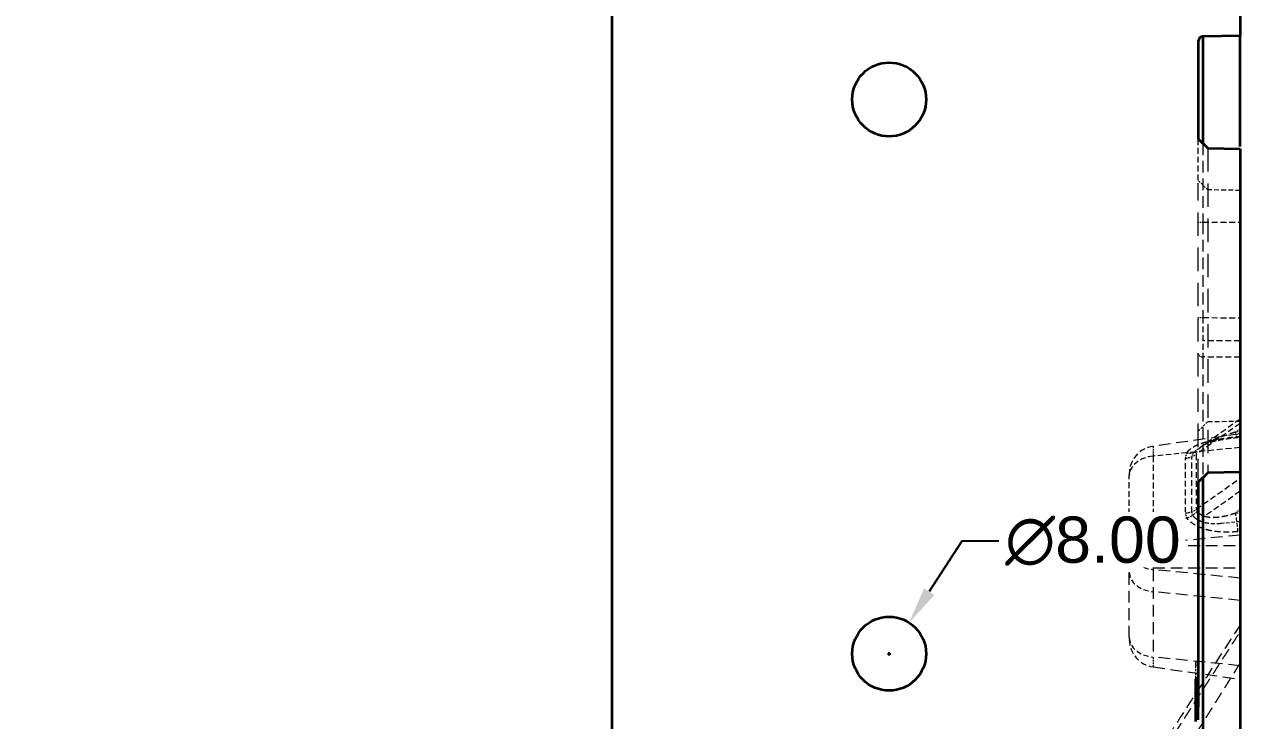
# Model space of a CAD drawing. Header units: millimetres. Extents: x 2742 to 8552, y -10326 to 2528.
# Drawn here: x 4148.8 to 4280.5, y -3501.9 to -3426.5 of the extents above; entities that cross this region are included whole.
import ezdxf

# ---------------------------------------------------------------- set-up
doc = ezdxf.new("R2010")
doc.units = ezdxf.units.MM
doc.linetypes.add('HIDDEN', pattern=[9.525, 6.35, -3.175])
doc.layers.add('core', color=7, linetype='Continuous', lineweight=20)
doc.layers.add('dim', color=82, linetype='Continuous', lineweight=9)
doc.styles.get("Standard").update_dxf_attribs({"font": 'arial.ttf'})
doc.dimstyles.new('Standard-2.5', dxfattribs={"dimscale": 2, "dimtxt": 0.18, "dimasz": 0.18, "dimexe": 0.18, "dimexo": 0.0625, "dimgap": 0.09, "dimtad": 0, "dimtoh": 1, "dimzin": 0, "dimdsep": 46, "dimtxsty": 'Standard', "dimcen": 0.09, "dimadec": 0, "dimazin": 0, "dimtfac": 1, "dimtofl": 0, "dimtmove": 0, "dimatfit": 3, "dimfxl": 0, "dimtolj": 1, "dimtzin": 0, "dimarcsym": 0})

# ---------------------------------------------------------------- blocks, each defined once
blk = doc.blocks.new('*D9')
at = {"layer": 'Defpoints', "color": 0, "transparency": 16777216}
for p in [(4085.32, -3380.6), (3952.52, -3494.6)]:
    blk.add_point(p, dxfattribs=at)
at = {"layer": 'dim', "color": 0, "lineweight": -2, "transparency": 16777216}
blk.add_line((4086.32, -3380.6), (4118.47, -3380.6), dxfattribs=at)
at = {"layer": 'dim', "color": 0, "transparency": 16777216, "insert": (4137.13, -3380.6), "char_height": 5, "attachment_point": 5, "bg_fill": 3, "box_fill_scale": 1.1, "bg_fill_color": 256, "bg_fill_true_color": 13158600, "bg_fill_transparency": 0}
blk.add_mtext('\\A1;114.00{\\fMicrosoft YaHei|b0|i0|c134|p34;(\\fISOCPEUR|b0|i0|c134|p34;M16\\fSimSun|b0|i0|c134|p2;)}', dxfattribs=at)
at = {"layer": 'Defpoints', "color": 0, "transparency": 16777216}
blk.add_point((4118.47, -3380.6), dxfattribs=at)
blk = doc.blocks.new('*D44')
at = {"layer": 'Defpoints', "color": 0, "transparency": 16777216}
for p in [(4244.62, -3491.24), (4240.28, -3497.96)]:
    blk.add_point(p, dxfattribs=at)
at = {"layer": 'dim', "color": 0, "lineweight": -2, "transparency": 16777216}
for p, q in [((4250.32, -3482.42), (4246.79, -3487.88)), ((4254.32, -3482.42), (4250.32, -3482.42)), ((4242.27, -3494.6), (4242.63, -3494.6)), ((4242.45, -3494.78), (4242.45, -3494.42))]:
    blk.add_line(p, q, dxfattribs=at)
at = {"layer": 'dim', "color": 0, "transparency": 16777216}
blk.add_solid([(4246.23, -3487.52), (4247.35, -3488.25), (4244.62, -3491.24)], dxfattribs=at)
at = {"layer": 'dim', "color": 0, "transparency": 16777216, "insert": (4264.52, -3482.42), "char_height": 5, "attachment_point": 5, "bg_fill": 3, "box_fill_scale": 1.1, "bg_fill_color": 256, "bg_fill_true_color": 13158600, "bg_fill_transparency": 0}
blk.add_mtext('\\A1;∅8.00', dxfattribs=at)

msp = doc.modelspace()

# ---------------------------------------------------------------- linework, layer by layer
at = {"layer": 'core', "color": 7, "linetype": 'Continuous', "lineweight": 35}
for p, q in [((4212.45, -3515.551), (4212.45, -3354.604)), ((4280.45, -3354.604), (4280.45, -3427.718)), ((4275.927, -3428.291), (4275.927, -3438.852)), ((4280.45, -3427.718), (4276.421, -3427.788)), ((4276.421, -3427.788), (4276.421, -3439.345)), ((4275.927, -3438.852), (4276.95, -3439.875)), ((4276.95, -3439.875), (4280.45, -3439.936)), ((4280.45, -3439.936), (4280.45, -3474.953)), ((4276.95, -3475.014), (4275.927, -3476.037)), ((4276.421, -3475.544), (4276.421, -3549.21)), ((4280.45, -3474.953), (4276.95, -3475.014)), ((4280.45, -3474.954), (4280.45, -3549.26)), ((4275.927, -3476.037), (4275.927, -3497.26)), ((4275.927, -3497.26), (4275.626, -3497.315)), ((4275.626, -3497.315), (4275.626, -3501.943)), ((4275.927, -3497.261), (4275.927, -3500.154)), ((4275.626, -3500.159), (4275.927, -3500.154)), ((4275.626, -3500.412), (4275.927, -3500.395)), ((4275.927, -3500.154), (4275.927, -3500.395))]:
    msp.add_line(p, q, dxfattribs=at)
at = {"layer": 'core', "color": 8, "linetype": 'HIDDEN', "lineweight": 18, "ltscale": 0.1}
for p, q in [((4275.927, -3444.298), (4275.927, -3438.852)), ((4276.421, -3447.897), (4280.45, -3447.897)), ((4276.421, -3458.217), (4280.45, -3458.246)), ((4280.45, -3460.743), (4276.42, -3460.714)), ((4280.45, -3462.509), (4276.421, -3462.48)), ((4280.45, -3469.216), (4276.423, -3472.063)), ((4280.45, -3469.665), (4275.687, -3473.033)), ((4280.45, -3472.281), (4274.684, -3472.854)), ((4275.687, -3473.033), (4275.687, -3478.973)), ((4271.032, -3473.217), (4271.032, -3480.288)), ((4274.551, -3479.373), (4274.551, -3473.433)), ((4275.214, -3479.303), (4275.214, -3473.364)), ((4268.45, -3482.389), (4268.45, -3475.318)), ((4275.687, -3478.973), (4280.45, -3475.605)), ((4280.45, -3477.019), (4276.638, -3479.714)), ((4271.032, -3480.288), (4271.032, -3485.488))]:
    msp.add_line(p, q, dxfattribs=at)
at = {"layer": 'core', "color": 8, "linetype": 'HIDDEN', "lineweight": 18, "ltscale": 0.2}
for p, q in [((4276.421, -3439.345), (4276.421, -3447.897)), ((4276.421, -3447.897), (4276.421, -3458.217)), ((4276.421, -3462.48), (4276.421, -3475.544)), ((4280.45, -3470.817), (4271.032, -3472.141)), ((4280.45, -3481.758), (4271.032, -3482.694)), ((4268.45, -3492.863), (4268.45, -3483.387)), ((4271.032, -3482.888), (4280.45, -3482.888)), ((4271.032, -3485.293), (4280.45, -3485.293)), ((4271.032, -3485.488), (4271.032, -3494.964)), ((4280.45, -3486.424), (4271.032, -3485.488)), ((4280.45, -3488.829), (4271.032, -3487.893)), ((4280.45, -3495.9), (4271.032, -3494.964)), ((4271.032, -3496.041), (4280.45, -3497.364))]:
    msp.add_line(p, q, dxfattribs=at)
at = {"layer": 'core', "color": 8, "linetype": 'HIDDEN', "lineweight": 18, "ltscale": 0.4}
for p, q in [((4276.95, -3439.875), (4276.95, -3475.014)), ((4275.927, -3476.037), (4275.927, -3444.298))]:
    msp.add_line(p, q, dxfattribs=at)
at = {"layer": 'core', "color": 8, "linetype": 'HIDDEN', "lineweight": 18, "ltscale": 0.04}
for p, q in [((4276.95, -3444.39), (4275.927, -3443.368)), ((4275.927, -3470.503), (4276.95, -3469.48))]:
    msp.add_line(p, q, dxfattribs=at)
at = {"layer": 'core', "color": 8, "linetype": 'HIDDEN', "lineweight": 18, "ltscale": 0.08}
for p, q in [((4280.45, -3444.451), (4276.95, -3444.39)), ((4276.95, -3469.48), (4280.45, -3469.419))]:
    msp.add_line(p, q, dxfattribs=at)
at = {"layer": 'core', "color": 8, "linetype": 'HIDDEN', "lineweight": 18, "ltscale": 0.01}
for p, q in [((4275.927, -3447.897), (4276.421, -3447.897)), ((4275.927, -3458.217), (4276.421, -3458.217))]:
    msp.add_line(p, q, dxfattribs=at)
at = {"layer": 'core', "color": 8, "linetype": 'HIDDEN', "lineweight": 18, "ltscale": 0.02}
for p, q in [((4279.947, -3470.607), (4280.45, -3470.251)), ((4280.45, -3479.019), (4279.947, -3479.375))]:
    msp.add_line(p, q, dxfattribs=at)
at = {"layer": 'core', "color": 8, "linetype": 'HIDDEN', "lineweight": 18, "ltscale": 0.03}
for p, q in [((4271.032, -3472.141), (4271.032, -3473.217)), ((4268.45, -3483.387), (4268.45, -3482.389)), ((4271.032, -3494.964), (4271.032, -3496.041))]:
    msp.add_line(p, q, dxfattribs=at)
at = {"layer": 'core', "color": 8, "linetype": 'HIDDEN', "lineweight": 18, "ltscale": 0.09}
for p, q in [((4274.684, -3472.854), (4271.032, -3473.217)), ((4274.684, -3479.925), (4271.032, -3480.288))]:
    msp.add_line(p, q, dxfattribs=at)
at = {"layer": 'core', "color": 8, "linetype": 'HIDDEN', "lineweight": 18, "ltscale": 0.006}
for p, q in [((4268.45, -3475.111), (4268.45, -3475.318)), ((4268.45, -3492.863), (4268.45, -3493.07))]:
    msp.add_line(p, q, dxfattribs=at)
at = {"layer": 'core', "color": 8, "linetype": 'HIDDEN', "lineweight": 18, "ltscale": 0.06}
msp.add_line((4280.45, -3480.304), (4278.386, -3480.516), dxfattribs=at)
at = {"layer": 'core', "color": 8, "linetype": 'HIDDEN', "lineweight": 18, "ltscale": 0.008}
for p, q in [((4275.626, -3495.687), (4275.927, -3495.672)), ((4275.626, -3495.792), (4275.927, -3495.772)), ((4275.626, -3495.865), (4275.927, -3495.852)), ((4275.626, -3495.892), (4275.927, -3495.873)), ((4275.626, -3496.767), (4275.927, -3496.777))]:
    msp.add_line(p, q, dxfattribs=at)
at = {"layer": 'core', "color": 8, "linetype": 'HIDDEN', "lineweight": 18, "ltscale": 0.003}
msp.add_line((4275.626, -3497.212), (4275.626, -3497.315), dxfattribs=at)
at = {"layer": 'core', "color": 7, "linetype": 'Continuous', "lineweight": 35}
for centre in [(4242.45, -3434.604), (4242.45, -3494.604)]:
    msp.add_circle(centre, 4, dxfattribs=at)
msp.add_arc((4276.43, -3428.291), 0.502, 91, 180, dxfattribs=at)
at = {"layer": 'core', "color": 8, "linetype": 'HIDDEN', "lineweight": 18, "ltscale": 0.1}
for centre, start, end in [((4271.45, -3475.111), 98, 180), ((4271.45, -3493.07), 180, 262)]:
    msp.add_arc(centre, 3, start, end, dxfattribs=at)
msp.add_ellipse((4276.43, -3458.216), major_axis=(0.004, 6.03), ratio=0.0014543, start_param=1.5709129, end_param=2.3561849, dxfattribs=at)
at = {"layer": 'core', "color": 8, "linetype": 'HIDDEN', "lineweight": 18, "ltscale": 0.02}
for centre, major_axis, ratio, start_param, end_param in [((4276.43, -3462.125), (-0.502, 0), 0.7071068, 0, 1.553343), ((4279.947, -3469.193), (-0.223, 1.988), 0.1105772, 2.350005, 3.4472815), ((4281.133, -3472.779), (6.573, 0.799), 0.4246004, 2.8886673, 3.0900252), ((4278.505, -3473.04), (3.287, 0.4), 0.4246004, 2.7246963, 3.0873812), ((4281.133, -3478.719), (6.573, 0.799), 0.4246004, 3.0900252, 3.2913831), ((4278.505, -3478.98), (3.287, 0.4), 0.4246004, 3.0873812, 3.497686)]:
    msp.add_ellipse(centre, major_axis=major_axis, ratio=ratio, start_param=start_param, end_param=end_param, dxfattribs=at)
at = {"layer": 'core', "color": 8, "linetype": 'HIDDEN', "lineweight": 18, "ltscale": 0.03}
for centre, major_axis, ratio, start_param, end_param in [((4274.273, -3472.033), (-2, 0), 0.7071068, 1.7104227, 2.3561945), ((4274.406, -3471.454), (-1.821, 0.826), 0.6380263, 1.9998345, 2.6719603), ((4274.273, -3477.973), (-2, 0), 0.7071068, 1.7104227, 2.3561945)]:
    msp.add_ellipse(centre, major_axis=major_axis, ratio=ratio, start_param=start_param, end_param=end_param, dxfattribs=at)
at = {"layer": 'core', "color": 8, "linetype": 'HIDDEN', "lineweight": 18, "ltscale": 0.009}
msp.add_ellipse((4280.855, -3471.379), major_axis=(5.149, 1.767), ratio=0.2465752, start_param=2.8557998, end_param=3.0571577, dxfattribs=at)
at = {"layer": 'core', "color": 8, "linetype": 'HIDDEN', "lineweight": 18, "ltscale": 0.09}
for centre, start_param, end_param in [((4271.45, -3475.318), 1.7104227, 3.1415927), ((4271.45, -3482.389), 1.7104227, 3.1415927), ((4271.45, -3484.794), 1.7104227, 3.1415927), ((4271.45, -3483.387), 3.1415927, 4.5727626), ((4271.45, -3485.792), 3.1415927, 4.5727626), ((4271.45, -3492.863), 3.1415927, 4.5727626)]:
    msp.add_ellipse(centre, major_axis=(3, 0), ratio=0.7071068, start_param=start_param, end_param=end_param, dxfattribs=at)
at = {"layer": 'core', "color": 8, "linetype": 'HIDDEN', "lineweight": 18, "ltscale": 0.04}
msp.add_ellipse((4274.406, -3478.525), major_axis=(-1.79, -0.892), ratio=0.7012465, start_param=1.3818084, end_param=2.0539342, dxfattribs=at)
at = {"layer": 'core', "color": 8, "linetype": 'HIDDEN', "lineweight": 18, "ltscale": 0.008}
msp.add_ellipse((4280.855, -3477.318), major_axis=(5.149, 1.767), ratio=0.2465752, start_param=3.0571577, end_param=3.2585157, dxfattribs=at)
at = {"layer": 'core', "color": 8, "linetype": 'HIDDEN', "lineweight": 18, "ltscale": 0.06}
msp.add_ellipse((4279.947, -3480.789), major_axis=(0.223, -1.988), ratio=0.1105772, start_param=1.2527285, end_param=2.350005, dxfattribs=at)
at = {"layer": 'core', "color": 7, "linetype": 'Continuous', "lineweight": 35}
for points, knots in [([(4280.45, -3439.696), (4280.45, -3439.251), (4280.45, -3438.814), (4280.45, -3437.802), (4280.45, -3437.235), (4280.45, -3436.137), (4280.45, -3435.606), (4280.45, -3434.585), (4280.45, -3434.095), (4280.45, -3433.161), (4280.45, -3432.717), (4280.45, -3431.88), (4280.45, -3431.486), (4280.45, -3430.752), (4280.45, -3430.412), (4280.45, -3429.789), (4280.45, -3429.507), (4280.45, -3429.001), (4280.45, -3428.779), (4280.45, -3428.395), (4280.45, -3428.235), (4280.45, -3427.977), (4280.45, -3427.88), (4280.45, -3427.75), (4280.45, -3427.718), (4280.45, -3427.718)], [0, 0, 0, 0, 0.0627729, 0.0627729, 0.1479754, 0.1479754, 0.2331778, 0.2331778, 0.3183803, 0.3183803, 0.4035828, 0.4035828, 0.4887852, 0.4887852, 0.5739877, 0.5739877, 0.6591902, 0.6591902, 0.7443926, 0.7443926, 0.8295951, 0.8295951, 0.9147975, 0.9147975, 1, 1, 1, 1]), ([(4275.927, -3501.763), (4275.927, -3501.737), (4275.927, -3501.292), (4275.927, -3500.838), (4275.927, -3500.395)], [0, 0, 0, 0, 0.0568399, 1, 1, 1, 1])]:
    msp.add_open_spline(points, degree=3, knots=knots, dxfattribs=at)
at = {"layer": 'core', "color": 8, "linetype": 'HIDDEN', "lineweight": 18, "ltscale": 0.1}
for points, knots in [([(4274.684, -3472.854), (4274.743, -3472.764), (4274.81, -3472.682), (4274.958, -3472.527), (4275.04, -3472.456), (4275.171, -3472.356), (4275.217, -3472.323), (4275.311, -3472.261), (4275.359, -3472.231), (4275.508, -3472.144), (4275.612, -3472.091), (4275.826, -3471.992), (4275.936, -3471.947), (4276.107, -3471.882), (4276.193, -3471.852), (4276.281, -3471.822), (4276.34, -3471.803), (4276.37, -3471.793), (4276.519, -3471.746), (4276.64, -3471.711), (4276.885, -3471.646), (4277.008, -3471.615), (4277.258, -3471.556), (4277.384, -3471.529), (4277.575, -3471.489), (4277.639, -3471.476), (4277.767, -3471.451), (4277.831, -3471.439), (4278.152, -3471.378), (4278.409, -3471.335), (4278.926, -3471.253), (4279.185, -3471.215), (4279.704, -3471.144), (4279.965, -3471.111), (4280.225, -3471.081)], [0, 0, 0, 0, 0.0625, 0.0625, 0.125, 0.125, 0.15625, 0.15625, 0.1875, 0.1875, 0.25, 0.25, 0.3125, 0.3125, 0.34375, 0.359375, 0.359375, 0.375, 0.375, 0.4375, 0.4375, 0.5, 0.5, 0.5625, 0.5625, 0.59375, 0.59375, 0.625, 0.625, 0.75, 0.75, 0.875, 0.875, 1, 1, 1, 1]), ([(4279.947, -3470.607), (4279.761, -3470.668), (4279.575, -3470.73), (4279.201, -3470.858), (4279.014, -3470.923), (4278.637, -3471.056), (4278.449, -3471.124), (4278.164, -3471.23), (4278.069, -3471.266), (4277.926, -3471.322), (4277.878, -3471.34), (4277.783, -3471.378), (4277.736, -3471.397), (4277.594, -3471.455), (4277.5, -3471.495), (4277.313, -3471.576), (4277.22, -3471.618), (4277.082, -3471.684), (4277.037, -3471.706), (4276.946, -3471.752), (4276.901, -3471.775), (4276.768, -3471.846), (4276.682, -3471.895), (4276.515, -3471.999), (4276.435, -3472.053), (4276.338, -3472.125), (4276.319, -3472.14), (4276.281, -3472.169), (4276.263, -3472.185), (4276.208, -3472.23), (4276.172, -3472.261), (4276.07, -3472.357), (4276.007, -3472.424), (4275.891, -3472.564), (4275.839, -3472.638), (4275.792, -3472.717)], [0, 0, 0, 0, 0.125, 0.125, 0.25, 0.25, 0.375, 0.375, 0.4375, 0.4375, 0.46875, 0.46875, 0.5, 0.5, 0.5625, 0.5625, 0.625, 0.625, 0.65625, 0.65625, 0.6875, 0.6875, 0.75, 0.75, 0.8125, 0.8125, 0.828125, 0.828125, 0.84375, 0.84375, 0.875, 0.875, 0.9375, 0.9375, 1, 1, 1, 1]), ([(4275.792, -3479.222), (4275.839, -3479.27), (4275.892, -3479.318), (4275.979, -3479.386), (4276.025, -3479.42), (4276.074, -3479.453), (4276.107, -3479.474), (4276.124, -3479.485), (4276.21, -3479.537), (4276.283, -3479.575), (4276.437, -3479.645), (4276.517, -3479.676), (4276.684, -3479.729), (4276.771, -3479.752), (4276.905, -3479.78), (4276.95, -3479.789), (4277.041, -3479.803), (4277.086, -3479.81), (4277.224, -3479.826), (4277.316, -3479.833), (4277.503, -3479.839), (4277.598, -3479.84), (4277.74, -3479.835), (4277.787, -3479.833), (4277.882, -3479.827), (4277.93, -3479.824), (4278.073, -3479.811), (4278.168, -3479.8), (4278.452, -3479.761), (4278.641, -3479.726), (4279.016, -3479.645), (4279.203, -3479.597), (4279.576, -3479.493), (4279.761, -3479.436), (4279.947, -3479.375)], [0, 0, 0, 0, 0.0625, 0.0625, 0.09375, 0.109375, 0.109375, 0.125, 0.125, 0.1875, 0.1875, 0.25, 0.25, 0.3125, 0.3125, 0.34375, 0.34375, 0.375, 0.375, 0.4375, 0.4375, 0.5, 0.5, 0.53125, 0.53125, 0.5625, 0.5625, 0.625, 0.625, 0.75, 0.75, 0.875, 0.875, 1, 1, 1, 1]), ([(4280.225, -3481.387), (4279.965, -3481.411), (4279.706, -3481.428), (4279.188, -3481.446), (4278.929, -3481.448), (4278.414, -3481.431), (4278.157, -3481.414), (4277.773, -3481.37), (4277.645, -3481.352), (4277.39, -3481.311), (4277.264, -3481.287), (4277.013, -3481.233), (4276.89, -3481.203), (4276.645, -3481.135), (4276.524, -3481.097), (4276.346, -3481.035), (4276.287, -3481.013), (4276.199, -3480.979), (4276.17, -3480.967), (4276.112, -3480.943), (4276.083, -3480.931), (4275.94, -3480.869), (4275.829, -3480.816), (4275.615, -3480.703), (4275.512, -3480.643), (4275.315, -3480.515), (4275.221, -3480.447), (4275.042, -3480.305), (4274.96, -3480.231), (4274.81, -3480.081), (4274.743, -3480.004), (4274.684, -3479.925)], [0, 0, 0, 0, 0.125, 0.125, 0.25, 0.25, 0.375, 0.375, 0.4375, 0.4375, 0.5, 0.5, 0.5625, 0.5625, 0.625, 0.625, 0.65625, 0.65625, 0.671875, 0.671875, 0.6875, 0.6875, 0.75, 0.75, 0.8125, 0.8125, 0.875, 0.875, 0.9375, 0.9375, 1, 1, 1, 1])]:
    msp.add_open_spline(points, degree=3, knots=knots, dxfattribs=at)
at = {"layer": 'core', "color": 8, "linetype": 'HIDDEN', "lineweight": 18, "ltscale": 0.09}
msp.add_open_spline([(4276.446, -3472.054), (4276.456, -3472.044), (4276.521, -3471.992), (4276.859, -3471.826), (4277.495, -3471.624), (4278.44, -3471.417), (4279.372, -3471.27), (4279.977, -3471.206), (4280.167, -3471.189)], degree=3, knots=[0, 0, 0, 0, 0.0324803, 0.1761263, 0.3403519, 0.5664146, 0.8644374, 1, 1, 1, 1], dxfattribs=at)
at = {"layer": 'core', "color": 8, "linetype": 'HIDDEN', "lineweight": 18, "ltscale": 0.01}
for points in [[(4280.45, -3470.551), (4280.282, -3470.569), (4280.114, -3470.588), (4279.947, -3470.607)], [(4279.947, -3479.375), (4280.114, -3479.356), (4280.282, -3479.337), (4280.45, -3479.319)]]:
    msp.add_open_spline(points, degree=3, dxfattribs=at)
at = {"layer": 'core', "color": 8, "linetype": 'HIDDEN', "lineweight": 18, "ltscale": 0.008}
for points, degree in [([(4280.169, -3471.181), (4280.453, -3471.149)], 1), ([(4275.927, -3495.544), (4275.777, -3495.557), (4275.626, -3495.57)], 2), ([(4275.927, -3495.723), (4275.626, -3495.749)], 1), ([(4275.927, -3495.792), (4275.626, -3495.819)], 1), ([(4275.626, -3495.819), (4275.659, -3495.816), (4275.726, -3495.81), (4275.827, -3495.801), (4275.894, -3495.795), (4275.927, -3495.792)], 3), ([(4275.626, -3495.906), (4275.659, -3495.902), (4275.726, -3495.895), (4275.826, -3495.884), (4275.894, -3495.876), (4275.927, -3495.873)], 3), ([(4275.626, -3497.212), (4275.927, -3497.199)], 1)]:
    msp.add_open_spline(points, degree=degree, dxfattribs=at)
at = {"layer": 'core', "color": 8, "linetype": 'HIDDEN', "lineweight": 18, "ltscale": 0.006}
for points in [[(4280.225, -3471.081), (4280.3, -3471.072), (4280.375, -3471.063), (4280.45, -3471.054)], [(4280.45, -3481.367), (4280.375, -3481.374), (4280.3, -3481.38), (4280.225, -3481.387)]]:
    msp.add_open_spline(points, degree=3, dxfattribs=at)
at = {"layer": 'core', "color": 8, "linetype": 'HIDDEN', "lineweight": 18, "ltscale": 0.02}
msp.add_open_spline([(4275.431, -3472.841), (4275.49, -3472.77), (4275.555, -3472.703), (4275.745, -3472.536), (4275.882, -3472.442), (4276.058, -3472.344), (4276.088, -3472.327), (4276.119, -3472.312)], degree=3, knots=[0, 0, 0, 0, 0.3297828, 0.3297828, 0.8875475, 0.8875475, 1, 1, 1, 1], dxfattribs=at)
at = {"layer": 'core', "color": 8, "linetype": 'HIDDEN', "lineweight": 18, "ltscale": 0.07}
msp.add_open_spline([(4278.386, -3480.516), (4278.362, -3480.518), (4278.338, -3480.521), (4277.953, -3480.56), (4277.597, -3480.565), (4276.898, -3480.495), (4276.55, -3480.417), (4276.086, -3480.233), (4275.937, -3480.159), (4275.685, -3480.004), (4275.578, -3479.925), (4275.484, -3479.841)], degree=3, knots=[0, 0, 0, 0, 0.0220311, 0.0220311, 0.3535537, 0.3535537, 0.6850764, 0.6850764, 0.8508377, 0.8508377, 1, 1, 1, 1], dxfattribs=at)
at = {"layer": 'core', "color": 8, "linetype": 'HIDDEN', "lineweight": 18, "ltscale": 0.2}
for points, degree, knots in [([(4280.513, -3491.381), (4278.989, -3493.738), (4276.958, -3496.882), (4274.495, -3500.687), (4273.167, -3502.749), (4272.347, -3504.025), (4271.954, -3504.637)], 3, [0, 0, 0, 0, 0.533626, 0.7115796, 0.8616974, 1, 1, 1, 1]), ([(4272.379, -3504.81), (4273.119, -3503.651), (4274.032, -3502.219), (4274.26, -3501.861), (4274.605, -3501.326), (4274.822, -3500.988), (4275.257, -3500.312), (4275.68, -3499.654), (4276.122, -3498.966), (4277.887, -3496.222), (4280.45, -3492.236)], 2, [0, 0, 0, 0.25, 0.25, 0.325, 0.325, 0.4, 0.4, 0.5, 0.5, 1, 1, 1]), ([(4280.45, -3495.623), (4278.44, -3498.825), (4276.874, -3501.319), (4276.229, -3502.345), (4275.975, -3502.749), (4275.728, -3503.144), (4275.579, -3503.385), (4275.415, -3503.651), (4275.25, -3503.917), (4274.519, -3505.102), (4273.882, -3506.128)], 2, [0, 0, 0, 0.5, 0.5, 0.625, 0.625, 0.6875, 0.6875, 0.75, 0.75, 1, 1, 1])]:
    msp.add_open_spline(points, degree=degree, knots=knots, dxfattribs=at)
at = {"layer": 'core', "color": 8, "linetype": 'HIDDEN', "lineweight": 18, "ltscale": 0.008}
msp.add_open_spline([(4275.626, -3495.57), (4275.626, -3495.57), (4275.626, -3495.569), (4275.626, -3495.573), (4275.626, -3495.583), (4275.626, -3495.594), (4275.626, -3495.608), (4275.626, -3495.632), (4275.626, -3495.671), (4275.626, -3495.747), (4275.626, -3495.817), (4275.626, -3495.865)], degree=3, knots=[0, 0, 0, 0, 0.0633779, 0.1971811, 0.2640827, 0.3309842, 0.3978858, 0.4647874, 0.5985905, 0.7323937, 1, 1, 1, 1], dxfattribs=at)
at = {"layer": 'core', "color": 8, "linetype": 'HIDDEN', "lineweight": 18, "ltscale": 0.04}
msp.add_open_spline([(4275.626, -3495.865), (4275.626, -3496.012), (4275.626, -3496.307), (4275.626, -3496.756), (4275.626, -3497.059), (4275.626, -3497.212)], degree=3, knots=[0, 0, 0, 0, 0.3333333, 0.6666667, 1, 1, 1, 1], dxfattribs=at)

# ---------------------------------------------------------------- dimensions: what is measured, and where the dimension line sits
at = {"layer": 'dim'}
dim = msp.add_ordinate_dim(feature_location=(4085.317, -3380.604), offset=(33.154, 0), dtype=0, origin=(3952.517, -3494.604), text='<>{\\fMicrosoft YaHei|b0|i0|c134|p34;(\\fISOCPEUR|b0|i0|c134|p34;M16\\fSimSun|b0|i0|c134|p2;)}', dimstyle='Standard-2.5', override={"dimtxt": 2.5, "dimasz": 2, "dimexe": 0.49975, "dimexo": 0.49975, "dimgap": 0.49975}, dxfattribs=at)
dim.commit()
dim.dimension.update_dxf_attribs({"geometry": '*D9', "text_midpoint": (4137.132, -3380.604)})

# ---------------------------------------------------------------- next in the draw order: dimensions: what is measured, and where the dimension line sits
dim = msp.add_diameter_dim_2p(p1=(4240.28, -3497.964), p2=(4244.62, -3491.244), dimstyle='Standard-2.5', override={"dimtxt": 2.5, "dimasz": 2, "dimexe": 0.49975, "dimexo": 0.49975, "dimgap": 0.49975}, dxfattribs=at)
dim.commit()
dim.dimension.update_dxf_attribs({"geometry": '*D44', "text_midpoint": (4264.52, -3482.423), "dimtype": 163})

doc.saveas('drawing.dxf')
